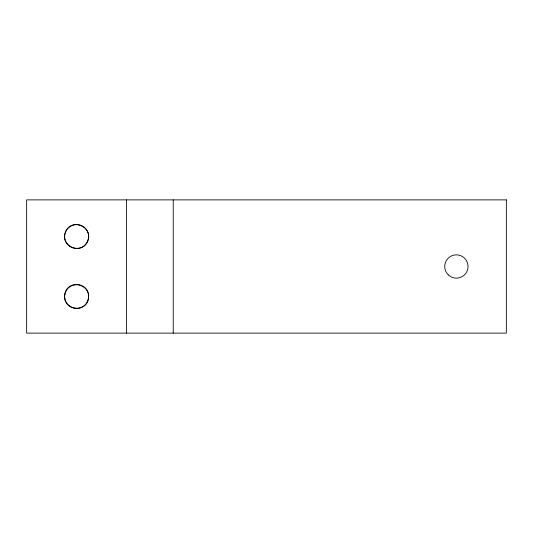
<?xml version="1.0" encoding="UTF-8"?>
<svg xmlns="http://www.w3.org/2000/svg" width="533" height="533" viewBox="0 0 533 533"><rect width="100%" height="100%" fill="white"/><g stroke="black" fill="none" stroke-linecap="round" stroke-linejoin="round"><path stroke-width="0.8" d="M173.225 199.875L173.225 333.125M126.588 199.875L126.588 333.125M64.779 294.569C62.141 309.92 86.133 313.79 88.458 298.393C91.096 283.043 67.105 279.172 64.779 294.569M65.532 231.948C59.449 246.286 81.922 255.547 87.705 241.089C93.788 226.752 71.315 217.491 65.532 231.948M506.35 199.875L26.65 199.875L26.65 333.125L506.35 333.125L506.35 199.875M69.337 246.046A11.992 11.992 0 0 0 88.511 238.064A11.992 11.992 0 0 0 72.008 225.446A11.992 11.992 0 0 0 69.337 246.046M69.043 305.782A11.992 11.992 0 0 0 88.458 298.393A11.992 11.992 0 0 0 72.355 285.275A11.992 11.992 0 0 0 69.043 305.782M448.226 274.828A11.659 11.659 0 0 0 467.674 269.398A11.659 11.659 0 0 0 453.243 255.267A11.659 11.659 0 0 0 448.226 274.828"/></g></svg>
